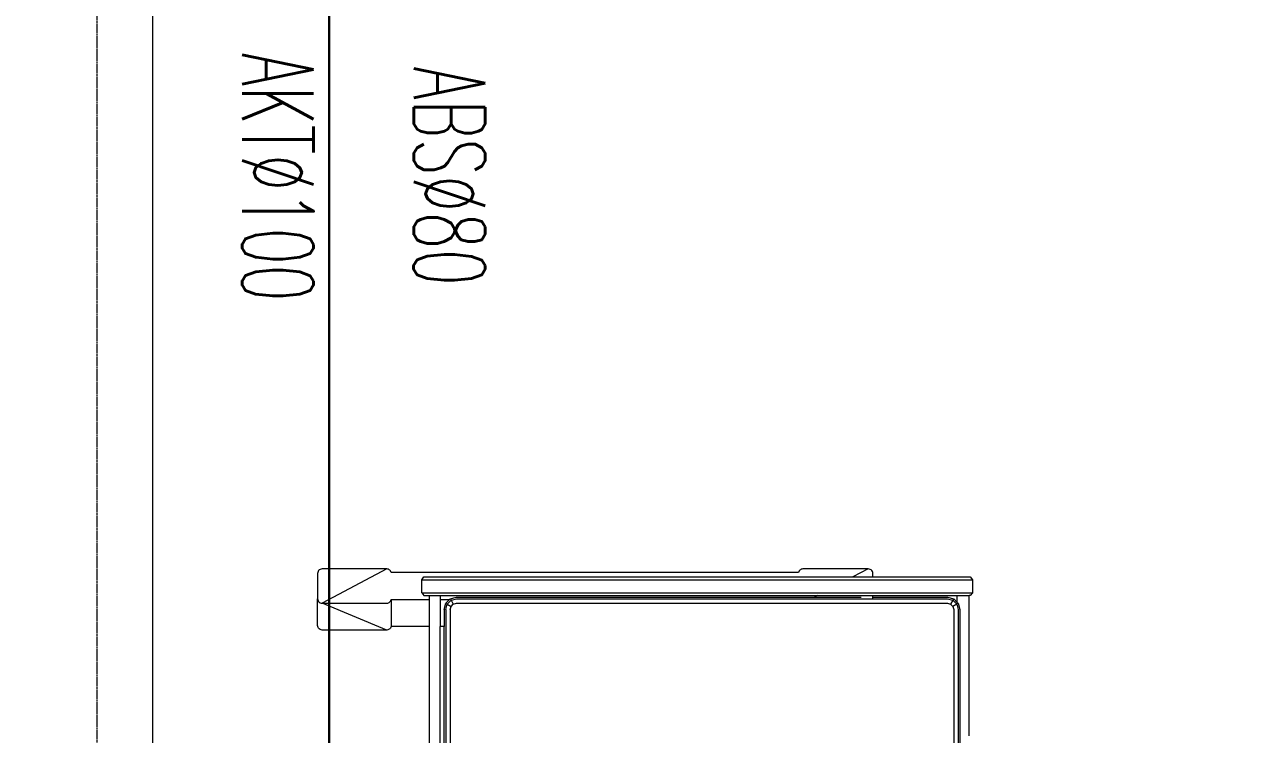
# Model space of a CAD drawing. Header units: millimetres. Extents: x -280308 to 6402717, y -14 to 2073074.
# Drawn here: x -31692 to -29281, y 481266 to 482651 of the extents above; entities that cross this region are included whole.
import ezdxf
from ezdxf.enums import TextEntityAlignment as Align

# ---------------------------------------------------------------- set-up
doc = ezdxf.new("R2010")
doc.units = ezdxf.units.MM
for name, pattern in [('ACAD_ISO08W100', [36, 24, -3, 6, -3]), ('DASHED2', [0.375, 0.25, -0.125]), ('Default', [0])]:
    doc.linetypes.add(name, pattern=pattern)
doc.layers.get('0').update_dxf_attribs({"lineweight": 0})
doc.layers.add('-P-ABK', color=7, linetype='Continuous', lineweight=30, true_color=0x05ffff)
doc.layers.add('P-AKT', color=7, linetype='Continuous', lineweight=30, true_color=0xfe0101)
doc.layers.add('A-ANNOTATION', color=144, linetype='Continuous', lineweight=0)
doc.layers.add('A-FURN-EQPM', color=177, linetype='Continuous', lineweight=0)
doc.layers.add('A-TEXT', color=254, linetype='Continuous')
doc.layers.add('Teks-PL', color=7, linetype='Default', true_color=0xff0a0a)
doc.styles.add('RS', font='ROMANS.SHX', dxfattribs={"width": 0.8})
doc.styles.get("Standard").update_dxf_attribs({"font": 'arial.ttf'})

# ---------------------------------------------------------------- blocks, each defined once
blk = doc.blocks.new('A$C286adef0')
at = {"color": 0, "linetype": 'DASHED2', "lineweight": -2, "ltscale": 6}
for points in [[(14464.5, -17197), (12147.8, -17197), (12147.8, -21197), (14464.5, -21197)], [(14464.5, -17197), (16781.1, -17197), (16781.1, -21197), (14464.5, -21197)]]:
    blk.add_lwpolyline(points, close=True, dxfattribs=at)
blk = doc.blocks.new('*U552')
at = {"layer": 'A-ANNOTATION', "linetype": 'ACAD_ISO08W100', "ltscale": 0.25}
blk.add_lwpolyline([(0, -5), (0, -90.5606)], dxfattribs=at)
at = {"layer": 'A-TEXT'}
blk.add_attdef('N', text='', height=0.9, dxfattribs=at).set_placement((0, 2.75), align=Align.MIDDLE_CENTER)
blk = doc.blocks.new('A$Cf37525da')
at = {"color": 124, "xscale": -360.0000000000001, "yscale": 360.0000000000001, "zscale": 360.0000000000001, "rotation": 180}
blk.add_blockref('*U552', (-53750, -25932.8), dxfattribs=at)
blk = doc.blocks.new('A$C872eac23')
at = {"color": 0, "linetype": 'ByBlock', "lineweight": -2}
for p, q in [((-0.4909, -2.1111), (-0.4909, -0.0817)), ((-0.4821, -2.1111), (-0.4821, -0.0817)), ((0.5013, -2.1111), (0.5013, -1.6716)), ((0.5101, -2.1111), (0.5101, -1.6716)), ((0.5133, -2.1111), (0.5133, -1.6716)), ((-0.5224, -1.7896), (-0.5224, -2.0781)), ((-0.5019, -1.7896), (-0.5019, -2.0781)), ((-0.4941, -1.7896), (-0.4941, -2.0781)), ((0.5317, -1.8641), (0.5317, -2.1382)), ((-0.7378, -2.073), (-0.7392, -2.0744)), ((-0.7362, -2.0719), (-0.7378, -2.073)), ((-0.7343, -2.0713), (-0.7362, -2.0719)), ((-0.7323, -2.071), (-0.7343, -2.0713)), ((-0.6059, -2.071), (-0.7323, -2.1233)), ((-0.6059, -2.071), (-0.7323, -2.071)), ((-0.6042, -2.0712), (-0.6059, -2.071)), ((-0.6025, -2.0717), (-0.6042, -2.0712)), ((-0.601, -2.0725), (-0.6025, -2.0717)), ((-0.5997, -2.0736), (-0.601, -2.0725)), ((-0.5986, -2.0749), (-0.5997, -2.0736)), ((-0.7409, -2.0779), (-0.7411, -2.0799)), ((-0.7411, -2.0799), (-0.7411, -2.1321)), ((-0.7402, -2.076), (-0.7409, -2.0779)), ((-0.7392, -2.0744), (-0.7402, -2.076)), ((-0.5978, -2.0764), (-0.5986, -2.0749)), ((-0.5973, -2.0781), (-0.5978, -2.0764)), ((-0.5973, -2.1303), (-0.5973, -2.0781)), ((-0.5224, -2.0781), (-0.5973, -2.0781)), ((-0.5224, -2.0781), (-0.5224, -2.1303)), ((-0.4941, -2.0781), (-0.5019, -2.0781)), ((-0.5019, -2.1303), (-0.5019, -2.0781)), ((-0.4941, -2.1111), (-0.4941, -2.0781)), ((-0.4941, -2.1111), (-0.4909, -2.1232)), ((-0.4909, -2.1111), (-0.4881, -2.1215)), ((-0.4909, -2.1232), (-0.4881, -2.1215)), ((-0.4881, -2.1215), (-0.4805, -2.1171)), ((-0.4881, -2.1215), (-0.4805, -2.1292)), ((-0.4821, -2.1111), (-0.4805, -2.1171)), ((-0.4805, -2.1171), (-0.476, -2.1215)), ((-0.4805, -2.1292), (-0.476, -2.1215)), ((-0.476, -2.1215), (-0.47, -2.1232)), ((0.4892, -2.1232), (0.4952, -2.1215)), ((0.4952, -2.1215), (0.4996, -2.1171)), ((0.4996, -2.1292), (0.4952, -2.1215)), ((0.4996, -2.1171), (0.5013, -2.1111)), ((0.5073, -2.1215), (0.4996, -2.1171)), ((0.4996, -2.1292), (0.5073, -2.1215)), ((0.5073, -2.1215), (0.5101, -2.1111)), ((0.5101, -2.1232), (0.5073, -2.1215)), ((0.5101, -2.1232), (0.5133, -2.1111)), ((-0.7411, -2.1321), (-0.7409, -2.1301)), ((-0.7411, -2.1814), (-0.7411, -2.1321)), ((-0.7409, -2.1301), (-0.7402, -2.1283)), ((-0.7402, -2.1283), (-0.7392, -2.1266)), ((-0.7392, -2.1266), (-0.7378, -2.1252)), ((-0.7378, -2.1252), (-0.7362, -2.1242)), ((-0.7362, -2.1242), (-0.7343, -2.1235)), ((-0.7343, -2.1235), (-0.7323, -2.1233)), ((-0.7323, -2.1233), (-0.6059, -2.1233)), ((-0.6059, -2.1903), (-0.7323, -2.1233)), ((-0.6059, -2.1233), (-0.6042, -2.1235)), ((-0.6042, -2.1235), (-0.6025, -2.124)), ((-0.6025, -2.124), (-0.601, -2.1248)), ((-0.601, -2.1248), (-0.5997, -2.1259)), ((-0.5997, -2.1259), (-0.5986, -2.1272)), ((-0.5986, -2.1272), (-0.5978, -2.1287)), ((-0.5978, -2.1287), (-0.5973, -2.1303)), ((-0.5973, -2.1303), (-0.5224, -2.1303)), ((-0.5378, -2.1439), (-0.5333, -2.1382)), ((-0.5378, -2.1439), (-0.5378, -2.1688)), ((-0.5378, -2.1439), (0.538, -2.1439)), ((-0.5333, -2.1382), (-0.5224, -2.1382)), ((-0.5224, -2.1303), (-0.5224, -2.1382)), ((-0.5224, -2.1382), (-0.5019, -2.1382)), ((-0.5019, -2.1303), (-0.4837, -2.1303)), ((-0.5019, -2.1382), (-0.5019, -2.1303)), ((-0.5019, -2.1382), (0.2351, -2.1382)), ((-0.4909, -2.1232), (-0.4837, -2.1303)), ((-0.4837, -2.1303), (-0.4821, -2.132)), ((-0.4821, -2.132), (-0.4805, -2.1292)), ((-0.4821, -2.132), (-0.47, -2.1352)), ((-0.4805, -2.1292), (-0.47, -2.132)), ((-0.47, -2.1232), (0.4892, -2.1232)), ((-0.47, -2.132), (0.4892, -2.132)), ((-0.47, -2.1352), (0.2295, -2.1352)), ((0.2351, -2.1382), (0.2295, -2.1352)), ((0.2295, -2.1352), (0.3208, -2.1352)), ((0.2351, -2.1382), (0.3433, -2.1382)), ((0.3433, -2.1333), (0.3433, -2.1352)), ((0.3433, -2.1352), (0.4892, -2.1352)), ((0.3433, -2.1352), (0.3433, -2.1382)), ((0.3433, -2.1382), (0.5084, -2.1382)), ((0.4892, -2.132), (0.4996, -2.1292)), ((0.4892, -2.1352), (0.5013, -2.132)), ((0.5013, -2.132), (0.4996, -2.1292)), ((0.5013, -2.132), (0.5084, -2.1248)), ((0.5084, -2.1248), (0.5101, -2.1232)), ((0.5084, -2.1248), (0.5084, -2.1382)), ((0.5084, -2.1382), (0.5317, -2.1382)), ((0.5335, -2.1382), (0.5317, -2.1382)), ((0.538, -2.1439), (0.5335, -2.1382)), ((0.538, -2.1688), (0.538, -2.1439)), ((-0.5378, -2.1688), (-0.5333, -2.1746)), ((-0.5378, -2.1688), (0.538, -2.1688)), ((0.5335, -2.1746), (0.538, -2.1688)), ((-0.7409, -2.1835), (-0.7411, -2.1814)), ((-0.7402, -2.1853), (-0.7409, -2.1835)), ((-0.7392, -2.187), (-0.7402, -2.1853)), ((-0.7378, -2.1883), (-0.7392, -2.187)), ((-0.7362, -2.1894), (-0.7378, -2.1883)), ((-0.7343, -2.19), (-0.7362, -2.1894)), ((-0.7323, -2.1903), (-0.7343, -2.19)), ((-0.6059, -2.1903), (-0.7323, -2.1903)), ((-0.6042, -2.1901), (-0.6059, -2.1903)), ((-0.6025, -2.1896), (-0.6042, -2.1901)), ((-0.601, -2.1888), (-0.6025, -2.1896)), ((-0.5997, -2.1877), (-0.601, -2.1888)), ((-0.5986, -2.1864), (-0.5997, -2.1877)), ((-0.5978, -2.1849), (-0.5986, -2.1864)), ((-0.5973, -2.1833), (-0.5978, -2.1849)), ((0.1981, -2.1832), (-0.5973, -2.1833)), ((-0.5333, -2.1746), (0.3045, -2.1746)), ((0.1986, -2.1849), (0.1981, -2.1832)), ((0.1995, -2.1864), (0.1986, -2.1849)), ((0.2005, -2.1877), (0.1995, -2.1864)), ((0.2018, -2.1888), (0.2005, -2.1877)), ((0.2033, -2.1896), (0.2018, -2.1888)), ((0.205, -2.1901), (0.2033, -2.1896)), ((0.2068, -2.1903), (0.205, -2.1901)), ((0.3344, -2.1903), (0.2068, -2.1903)), ((0.3344, -2.1903), (0.3045, -2.1746)), ((0.3045, -2.1746), (0.3433, -2.1746)), ((0.3365, -2.19), (0.3344, -2.1903)), ((0.3383, -2.1894), (0.3365, -2.19)), ((0.34, -2.1883), (0.3383, -2.1894)), ((0.3414, -2.187), (0.34, -2.1883)), ((0.3424, -2.1853), (0.3414, -2.187)), ((0.3431, -2.1835), (0.3424, -2.1853)), ((0.3433, -2.1814), (0.3431, -2.1835)), ((0.3433, -2.1746), (0.3433, -2.1814)), ((0.3433, -2.1746), (0.5335, -2.1746))]:
    blk.add_line(p, q, dxfattribs=at)
blk = doc.blocks.new('A$C8aa274cb')
at = {"color": 0, "linetype": 'ByBlock', "lineweight": -2, "xscale": -1000.000000000008, "yscale": 1000.000000000008, "zscale": 1000.000000000008, "rotation": 180}
blk.add_blockref('A$C872eac23', (-52961.8, -19675), dxfattribs=at)
blk = doc.blocks.new('3')
at = {"ltscale": 0.25}
blk.add_blockref('A$C286adef0', (-46014.9, 500445.2), dxfattribs=at)
blk.add_blockref('A$Cf37525da', (22307.9, 498773.3), dxfattribs=at)
at = {"layer": 'A-FURN-EQPM', "ltscale": 0.25}
blk.add_blockref('A$C8aa274cb', (22582.9, 499073.3), dxfattribs=at)

msp = doc.modelspace()

# ---------------------------------------------------------------- block references
msp.add_blockref('3', (0, 0))

# ---------------------------------------------------------------- next in the draw order: linework, layer by layer
at = {"layer": '-P-ABK', "linetype": 'DASHED2', "ltscale": 5, "const_width": 0.03, "flags": 128}
msp.add_lwpolyline([(-29483.4, 485898.3), (-30766.9, 485898.3), (-30979.3, 485681.1), (-30979.3, 478698.6)], dxfattribs=at)
at = {"layer": 'P-AKT', "linetype": 'Continuous', "flags": 128}
msp.add_lwpolyline([(-29800.4, 486808.5), (-30793.2, 486808.5), (-31097.2, 486423.7), (-31097.2, 478714.4)], dxfattribs=at)

# ---------------------------------------------------------------- next in the draw order: texts
at = {"layer": 'Teks-PL', "extrusion": (0.052336, -3.68146e-05, 0.99863), "style": 'RS', "width": 0.6}
for s, p in [('AKT%%C100', (482574.1, 31563.4, -1654.2)), ('ABS%%C80', (482547.4, 31228.7, -1636.6))]:
    msp.add_text(s, height=139.78, rotation=180, dxfattribs=at).set_placement(p)

doc.saveas('drawing.dxf')
